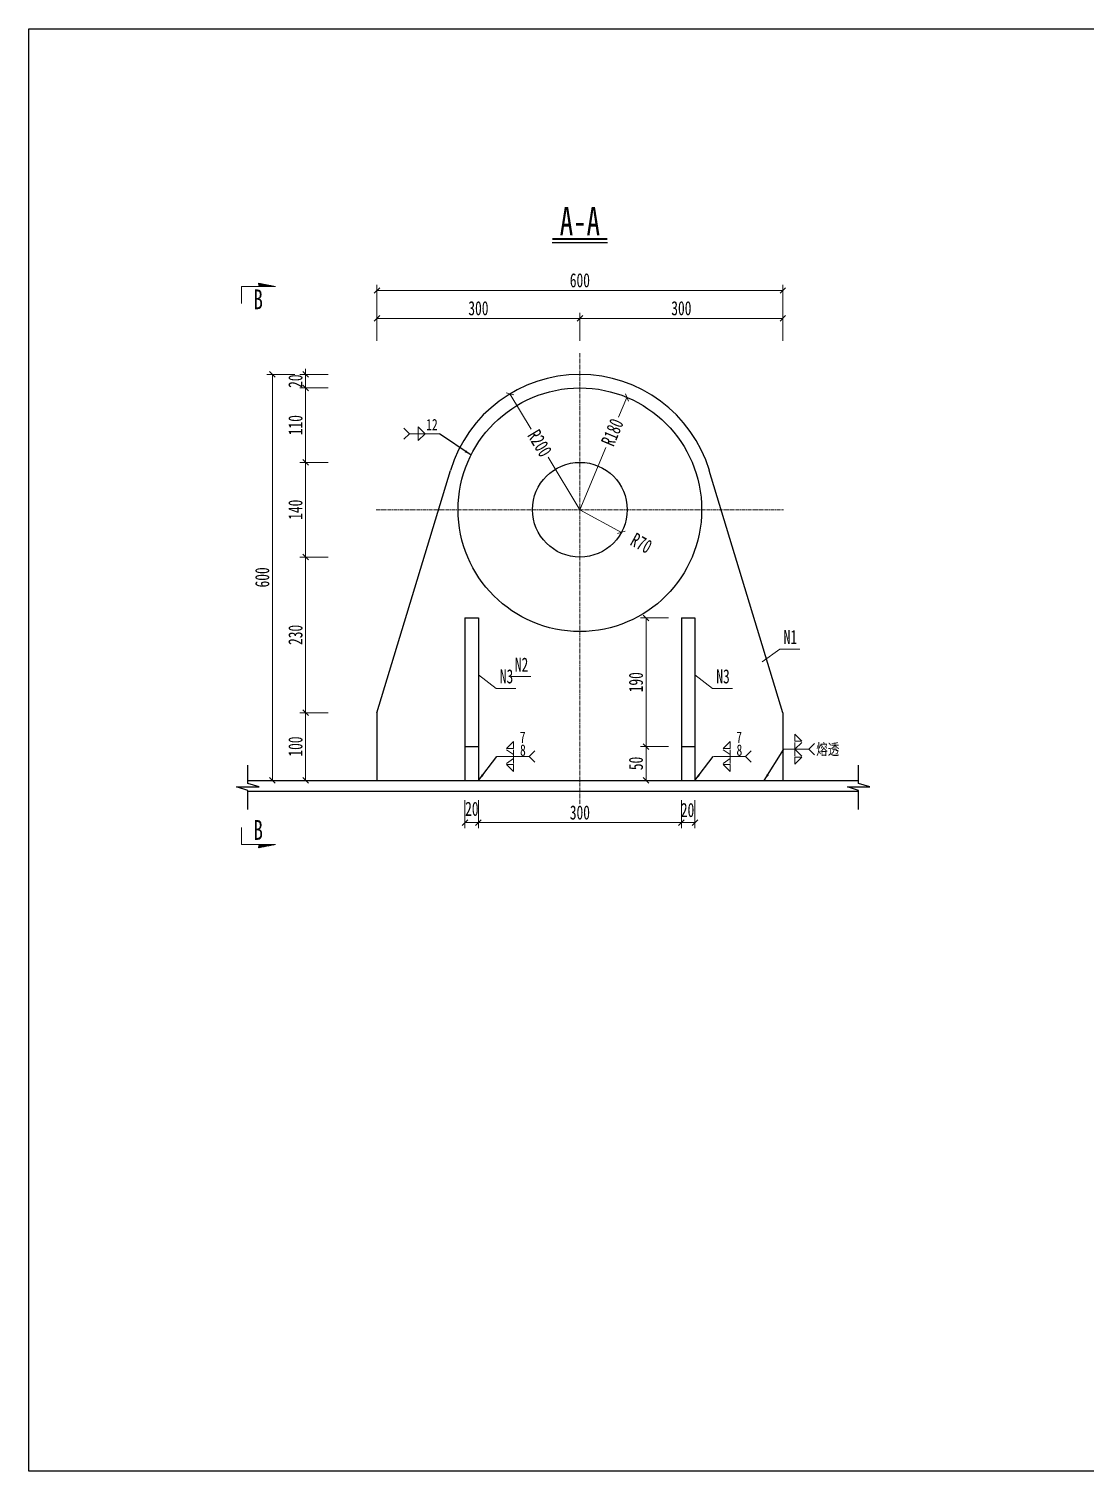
# Model space of a CAD drawing. Header units: millimetres. Extents: x 144887 to 156007, y -97691 to -90952.
# Drawn here: x 144887 to 146448, y -93083 to -90952 of the extents above; entities that cross this region are included whole.
import ezdxf
from ezdxf.enums import TextEntityAlignment as Align

# ---------------------------------------------------------------- set-up
doc = ezdxf.new("R2010")
doc.units = ezdxf.units.MM
doc.linetypes.add('CENTER2', pattern=[28.575, 19.05, -3.175, 3.175, -3.175])
doc.layers.get('Defpoints').update_dxf_attribs({"color": 8})
for name, color, linetype, lineweight in [('Dim', 4, 'Continuous', 15), ('中心线', 2, 'CENTER2', 15), ('文字', 7, 'Continuous', 15), ('标注线及字体', 2, 'Continuous', 15), ('细实线', 4, 'Continuous', 15), ('钢板粗线', 1, 'Continuous', 25)]:
    doc.layers.add(name, color=color, linetype=linetype, lineweight=lineweight)
doc.layers.add('Text', color=4, linetype='Continuous')
doc.styles.add('111', font='', dxfattribs={"width": 0.7})
doc.styles.add('BM_Dim', font='', dxfattribs={"width": 0.85})
doc.styles.add('SMEDI', font='', dxfattribs={"width": 0.75})
doc.styles.get("Standard").update_dxf_attribs({"font": ''})
doc.styles.get('111').set_extended_font_data('仿宋_GB2312')
doc.styles.get('BM_Dim').set_extended_font_data('仿宋_GB2312')
doc.styles.get('SMEDI').set_extended_font_data('仿宋_GB2312')
doc.styles.get('Standard').set_extended_font_data('仿宋_GB2312')
doc.dimstyles.new('200', dxfattribs={"dimscale": 0, "dimtxt": 2.5, "dimasz": 1, "dimexe": 1, "dimexo": 1, "dimgap": 0.6, "dimtad": 1, "dimdec": 0, "dimdsep": 46, "dimtxsty": '111', "dimblk": 'OBLIQUE', "dimcen": 0, "dimclrd": 4, "dimclre": 4, "dimclrt": 4, "dimadec": 1, "dimazin": 2, "dimtfac": 1, "dimtdec": 0, "dimtix": 1, "dimtmove": 2, "dimatfit": 3, "dimfxl": 4, "dimfxlon": 1, "dimtolj": 1, "dimlwd": -1, "dimlwe": -1, "dimarcsym": 0})
doc.dimstyles.new('MSteel_1.0_1.0', dxfattribs={"dimtxt": 3, "dimasz": 1.2, "dimexe": 1, "dimexo": 1, "dimgap": 1, "dimtad": 3, "dimtoh": 1, "dimdec": 0, "dimzin": 0, "dimdsep": 46, "dimtxsty": 'Standard', "dimblk": 'ARCHTICK', "dimcen": 0.09, "dimclrd": 3, "dimclre": 3, "dimadec": 0, "dimazin": 0, "dimtfac": 1, "dimtdec": 4, "dimtofl": 0, "dimtmove": 0, "dimatfit": 3, "dimfxl": 1, "dimtolj": 1, "dimtzin": 0, "dimarcsym": 0})

# ---------------------------------------------------------------- blocks, each defined once
blk = doc.blocks.new('_Oblique')
at = {"color": 0, "linetype": 'ByBlock', "lineweight": -2}
blk.add_line((-0.5, -0.5), (0.5, 0.5), dxfattribs=at)
blk = doc.blocks.new('*D779')
at = {"layer": 'Defpoints', "color": 0}
for p in [(145701.2, -91379.6), (145701.2, -91462.4), (145401.2, -91962.4)]:
    blk.add_point(p, dxfattribs=at)
at = {"layer": '细实线', "color": 4}
for p, q in [((145401.2, -91412.9), (145401.2, -91371.3)), ((145401.2, -91379.6), (145701.2, -91379.6)), ((145701.2, -91412.9), (145701.2, -91371.3))]:
    blk.add_line(p, q, dxfattribs=at)
at = {"layer": '细实线', "color": 4, "xscale": 8.333333333333332, "yscale": 8.333333333333332, "zscale": 8.333333333333332, "rotation": 180}
blk.add_blockref('_Oblique', (145401.2, -91379.6), dxfattribs=at)
at = {"layer": '细实线', "color": 4, "xscale": 8.333333333333332, "yscale": 8.333333333333332, "zscale": 8.333333333333332}
blk.add_blockref('_Oblique', (145701.2, -91379.6), dxfattribs=at)
at = {"layer": '细实线', "color": 4, "insert": (145551.2, -91364.7), "char_height": 20.83, "attachment_point": 5, "style": '111'}
blk.add_mtext('\\A1;300', dxfattribs=at)
blk = doc.blocks.new('*D780')
at = {"layer": 'Defpoints', "color": 0}
for p in [(145701.2, -91379.6), (145701.2, -91462.4), (146001.2, -91962.4)]:
    blk.add_point(p, dxfattribs=at)
at = {"layer": '细实线', "color": 4}
for p, q in [((145701.2, -91412.9), (145701.2, -91371.3)), ((146001.2, -91379.6), (145701.2, -91379.6)), ((146001.2, -91412.9), (146001.2, -91371.3))]:
    blk.add_line(p, q, dxfattribs=at)
at = {"layer": '细实线', "color": 4, "xscale": 8.333333333333332, "yscale": 8.333333333333332, "zscale": 8.333333333333332, "rotation": 180}
blk.add_blockref('_Oblique', (145701.2, -91379.6), dxfattribs=at)
at = {"layer": '细实线', "color": 4, "xscale": 8.333333333333332, "yscale": 8.333333333333332, "zscale": 8.333333333333332}
blk.add_blockref('_Oblique', (146001.2, -91379.6), dxfattribs=at)
at = {"layer": '细实线', "color": 4, "insert": (145851.2, -91364.7), "char_height": 20.83, "attachment_point": 5, "style": '111'}
blk.add_mtext('\\A1;300', dxfattribs=at)
blk = doc.blocks.new('*D781')
at = {"layer": 'Defpoints', "color": 0}
for p in [(146001.2, -91338.4), (145401.2, -91962.4), (146001.2, -91962.4)]:
    blk.add_point(p, dxfattribs=at)
at = {"layer": '细实线', "color": 4}
for p, q in [((145401.2, -91371.7), (145401.2, -91330)), ((145401.2, -91338.4), (146001.2, -91338.4)), ((146001.2, -91371.7), (146001.2, -91330))]:
    blk.add_line(p, q, dxfattribs=at)
at = {"layer": '细实线', "color": 4, "xscale": 8.333333333333332, "yscale": 8.333333333333332, "zscale": 8.333333333333332, "rotation": 180}
blk.add_blockref('_Oblique', (145401.2, -91338.4), dxfattribs=at)
at = {"layer": '细实线', "color": 4, "xscale": 8.333333333333332, "yscale": 8.333333333333332, "zscale": 8.333333333333332}
blk.add_blockref('_Oblique', (146001.2, -91338.4), dxfattribs=at)
at = {"layer": '细实线', "color": 4, "insert": (145701.2, -91323.4), "char_height": 20.83, "attachment_point": 5, "style": '111'}
blk.add_mtext('\\A1;600', dxfattribs=at)
blk = doc.blocks.new('*D782')
at = {"layer": 'Defpoints', "color": 0}
for p in [(145701.2, -91462.4), (145295.7, -91482.4), (145701.2, -91482.4)]:
    blk.add_point(p, dxfattribs=at)
at = {"layer": '细实线', "color": 4}
for p, q in [((145329.1, -91462.4), (145287.4, -91462.4)), ((145295.7, -91462.4), (145295.7, -91454.1)), ((145295.7, -91462.4), (145295.7, -91482.4)), ((145329.1, -91482.4), (145287.4, -91482.4)), ((145295.7, -91482.4), (145295.7, -91490.8))]:
    blk.add_line(p, q, dxfattribs=at)
at = {"layer": '细实线', "color": 4, "xscale": 8.333333333333332, "yscale": 8.333333333333332, "zscale": 8.333333333333332}
for p, rotation in [((145295.7, -91462.4), 270), ((145295.7, -91482.4), 90)]:
    blk.add_blockref('_Oblique', p, dxfattribs=dict(at, rotation=rotation))
at = {"layer": '细实线', "color": 4, "insert": (145280.8, -91472.4), "char_height": 20.83, "attachment_point": 5, "rotation": 90, "style": '111'}
blk.add_mtext('\\A1;20', dxfattribs=at)
blk = doc.blocks.new('*D783')
at = {"layer": 'Defpoints', "color": 0}
for p in [(145701.2, -91482.4), (145295.7, -91592.4), (145701.2, -91592.4)]:
    blk.add_point(p, dxfattribs=at)
at = {"layer": '细实线', "color": 4}
for p, q in [((145329.1, -91482.4), (145287.4, -91482.4)), ((145295.7, -91482.4), (145295.7, -91592.4)), ((145329.1, -91592.4), (145287.4, -91592.4))]:
    blk.add_line(p, q, dxfattribs=at)
at = {"layer": '细实线', "color": 4, "xscale": 8.333333333333332, "yscale": 8.333333333333332, "zscale": 8.333333333333332}
for p, rotation in [((145295.7, -91482.4), 90), ((145295.7, -91592.4), 270)]:
    blk.add_blockref('_Oblique', p, dxfattribs=dict(at, rotation=rotation))
at = {"layer": '细实线', "color": 4, "insert": (145280.8, -91537.4), "char_height": 20.83, "attachment_point": 5, "rotation": 90, "style": '111'}
blk.add_mtext('\\A1;110', dxfattribs=at)
blk = doc.blocks.new('*D784')
at = {"layer": 'Defpoints', "color": 0}
for p in [(145701.2, -91592.4), (145295.7, -91732.4), (145701.2, -91732.4)]:
    blk.add_point(p, dxfattribs=at)
at = {"layer": '细实线', "color": 4}
for p, q in [((145329.1, -91592.4), (145287.4, -91592.4)), ((145295.7, -91592.4), (145295.7, -91732.4)), ((145329.1, -91732.4), (145287.4, -91732.4))]:
    blk.add_line(p, q, dxfattribs=at)
at = {"layer": '细实线', "color": 4, "xscale": 8.333333333333332, "yscale": 8.333333333333332, "zscale": 8.333333333333332}
for p, rotation in [((145295.7, -91592.4), 90), ((145295.7, -91732.4), 270)]:
    blk.add_blockref('_Oblique', p, dxfattribs=dict(at, rotation=rotation))
at = {"layer": '细实线', "color": 4, "insert": (145280.8, -91662.4), "char_height": 20.83, "attachment_point": 5, "rotation": 90, "style": '111'}
blk.add_mtext('\\A1;140', dxfattribs=at)
blk = doc.blocks.new('*D785')
at = {"layer": 'Defpoints', "color": 0}
for p in [(145701.2, -91732.4), (145295.7, -91962.4), (145401.2, -91962.4)]:
    blk.add_point(p, dxfattribs=at)
at = {"layer": '细实线', "color": 4}
for p, q in [((145329.1, -91732.4), (145287.4, -91732.4)), ((145295.7, -91732.4), (145295.7, -91962.4)), ((145329.1, -91962.4), (145287.4, -91962.4))]:
    blk.add_line(p, q, dxfattribs=at)
at = {"layer": '细实线', "color": 4, "xscale": 8.333333333333332, "yscale": 8.333333333333332, "zscale": 8.333333333333332}
for p, rotation in [((145295.7, -91732.4), 90), ((145295.7, -91962.4), 270)]:
    blk.add_blockref('_Oblique', p, dxfattribs=dict(at, rotation=rotation))
at = {"layer": '细实线', "color": 4, "insert": (145280.8, -91847.4), "char_height": 20.83, "attachment_point": 5, "rotation": 90, "style": '111'}
blk.add_mtext('\\A1;230', dxfattribs=at)
blk = doc.blocks.new('*D786')
at = {"layer": 'Defpoints', "color": 0}
for p in [(145401.2, -91962.4), (145295.7, -92062.4), (145401.2, -92062.4)]:
    blk.add_point(p, dxfattribs=at)
at = {"layer": '细实线', "color": 4}
for p, q in [((145329.1, -91962.4), (145287.4, -91962.4)), ((145295.7, -91962.4), (145295.7, -92062.4)), ((145329.1, -92062.4), (145287.4, -92062.4))]:
    blk.add_line(p, q, dxfattribs=at)
at = {"layer": '细实线', "color": 4, "xscale": 8.333333333333332, "yscale": 8.333333333333332, "zscale": 8.333333333333332}
for p, rotation in [((145295.7, -91962.4), 90), ((145295.7, -92062.4), 270)]:
    blk.add_blockref('_Oblique', p, dxfattribs=dict(at, rotation=rotation))
at = {"layer": '细实线', "color": 4, "insert": (145280.8, -92012.4), "char_height": 20.83, "attachment_point": 5, "rotation": 90, "style": '111'}
blk.add_mtext('\\A1;100', dxfattribs=at)
blk = doc.blocks.new('*D787')
at = {"layer": 'Defpoints', "color": 0}
for p in [(145246.6, -91462.4), (145701.2, -91462.4), (145401.2, -92062.4)]:
    blk.add_point(p, dxfattribs=at)
at = {"layer": '细实线', "color": 4}
for p, q in [((145279.9, -91462.4), (145238.3, -91462.4)), ((145246.6, -92062.4), (145246.6, -91462.4)), ((145279.9, -92062.4), (145238.3, -92062.4))]:
    blk.add_line(p, q, dxfattribs=at)
at = {"layer": '细实线', "color": 4, "xscale": 8.333333333333332, "yscale": 8.333333333333332, "zscale": 8.333333333333332}
for p, rotation in [((145246.6, -91462.4), 90), ((145246.6, -92062.4), 270)]:
    blk.add_blockref('_Oblique', p, dxfattribs=dict(at, rotation=rotation))
at = {"layer": '细实线', "color": 4, "insert": (145231.7, -91762.4), "char_height": 20.83, "attachment_point": 5, "rotation": 90, "style": '111'}
blk.add_mtext('\\A1;600', dxfattribs=at)
blk = doc.blocks.new('*D788')
at = {"layer": 'Defpoints', "color": 0}
for p in [(145851.2, -91822.4), (145799, -92012.4), (145851.2, -92012.4)]:
    blk.add_point(p, dxfattribs=at)
at = {"layer": '细实线', "color": 4}
for p, q in [((145832.3, -91822.4), (145790.6, -91822.4)), ((145799, -91822.4), (145799, -92012.4)), ((145832.3, -92012.4), (145790.6, -92012.4))]:
    blk.add_line(p, q, dxfattribs=at)
at = {"layer": '细实线', "color": 4, "xscale": 8.333333333333332, "yscale": 8.333333333333332, "zscale": 8.333333333333332}
for p, rotation in [((145799, -91822.4), 90), ((145799, -92012.4), 270)]:
    blk.add_blockref('_Oblique', p, dxfattribs=dict(at, rotation=rotation))
at = {"layer": '细实线', "color": 4, "insert": (145784.1, -91917.4), "char_height": 20.83, "attachment_point": 5, "rotation": 90, "style": '111'}
blk.add_mtext('\\A1;190', dxfattribs=at)
blk = doc.blocks.new('*D789')
at = {"layer": 'Defpoints', "color": 0}
for p in [(145851.2, -92012.4), (145799, -92062.4), (145851.2, -92062.4)]:
    blk.add_point(p, dxfattribs=at)
at = {"layer": '细实线', "color": 4}
for p, q in [((145832.3, -92012.4), (145790.6, -92012.4)), ((145799, -92012.4), (145799, -92062.4)), ((145832.3, -92062.4), (145790.6, -92062.4))]:
    blk.add_line(p, q, dxfattribs=at)
at = {"layer": '细实线', "color": 4, "xscale": 8.333333333333332, "yscale": 8.333333333333332, "zscale": 8.333333333333332}
for p, rotation in [((145799, -92012.4), 90), ((145799, -92062.4), 270)]:
    blk.add_blockref('_Oblique', p, dxfattribs=dict(at, rotation=rotation))
at = {"layer": '细实线', "color": 4, "insert": (145784.1, -92037.4), "char_height": 20.83, "attachment_point": 5, "rotation": 90, "style": '111'}
blk.add_mtext('\\A1;50', dxfattribs=at)
blk = doc.blocks.new('*D790')
at = {"layer": 'Defpoints', "color": 0}
for p in [(145551.2, -92062.4), (145851.2, -92062.4), (145851.2, -92124.9)]:
    blk.add_point(p, dxfattribs=at)
at = {"layer": '细实线', "color": 4}
for p, q in [((145551.2, -92091.5), (145551.2, -92133.2)), ((145851.2, -92091.5), (145851.2, -92133.2)), ((145551.2, -92124.9), (145851.2, -92124.9))]:
    blk.add_line(p, q, dxfattribs=at)
at = {"layer": '细实线', "color": 4, "xscale": 8.333333333333332, "yscale": 8.333333333333332, "zscale": 8.333333333333332, "rotation": 180}
blk.add_blockref('_Oblique', (145551.2, -92124.9), dxfattribs=at)
at = {"layer": '细实线', "color": 4, "xscale": 8.333333333333332, "yscale": 8.333333333333332, "zscale": 8.333333333333332}
blk.add_blockref('_Oblique', (145851.2, -92124.9), dxfattribs=at)
at = {"layer": '细实线', "color": 4, "insert": (145701.2, -92110), "char_height": 20.83, "attachment_point": 5, "style": '111'}
blk.add_mtext('\\A1;300', dxfattribs=at)
blk = doc.blocks.new('*D791')
at = {"layer": 'Defpoints', "color": 0}
for p in [(145531.2, -92062.4), (145551.2, -92062.4), (145551.2, -92124.9)]:
    blk.add_point(p, dxfattribs=at)
at = {"layer": '细实线', "color": 4}
for p, q in [((145531.2, -92091.5), (145531.2, -92133.2)), ((145551.2, -92091.5), (145551.2, -92133.2)), ((145531.2, -92124.9), (145551.2, -92124.9))]:
    blk.add_line(p, q, dxfattribs=at)
at = {"layer": '细实线', "color": 4, "xscale": 8.333333333333332, "yscale": 8.333333333333332, "zscale": 8.333333333333332, "rotation": 180}
blk.add_blockref('_Oblique', (145531.2, -92124.9), dxfattribs=at)
at = {"layer": '细实线', "color": 4, "xscale": 8.333333333333332, "yscale": 8.333333333333332, "zscale": 8.333333333333332}
blk.add_blockref('_Oblique', (145551.2, -92124.9), dxfattribs=at)
at = {"layer": '细实线', "color": 4, "insert": (145541.5, -92104.6), "char_height": 20.83, "attachment_point": 5, "style": '111'}
blk.add_mtext('\\A1;20', dxfattribs=at)
blk = doc.blocks.new('*D792')
at = {"layer": 'Defpoints', "color": 0}
for p in [(145851.2, -92062.4), (145871.2, -92062.4), (145871.2, -92124.9)]:
    blk.add_point(p, dxfattribs=at)
at = {"layer": '细实线', "color": 4}
for p, q in [((145851.2, -92091.5), (145851.2, -92133.2)), ((145871.2, -92091.5), (145871.2, -92133.2)), ((145851.2, -92124.9), (145871.2, -92124.9))]:
    blk.add_line(p, q, dxfattribs=at)
at = {"layer": '细实线', "color": 4, "xscale": 8.333333333333332, "yscale": 8.333333333333332, "zscale": 8.333333333333332, "rotation": 180}
blk.add_blockref('_Oblique', (145851.2, -92124.9), dxfattribs=at)
at = {"layer": '细实线', "color": 4, "xscale": 8.333333333333332, "yscale": 8.333333333333332, "zscale": 8.333333333333332}
blk.add_blockref('_Oblique', (145871.2, -92124.9), dxfattribs=at)
at = {"layer": '细实线', "color": 4, "insert": (145860.4, -92106.3), "char_height": 20.83, "attachment_point": 5, "style": '111'}
blk.add_mtext('\\A1;20', dxfattribs=at)
blk = doc.blocks.new('*D793')
at = {"layer": 'Defpoints', "color": 0}
for p in [(145597.8, -91491.2), (145701.2, -91662.4)]:
    blk.add_point(p, dxfattribs=at)
at = {"layer": '细实线', "color": 4}
for p, q in [((145629.4, -91543.5), (145597.8, -91491.2)), ((145654.4, -91584.9), (145701.2, -91662.4))]:
    blk.add_line(p, q, dxfattribs=at)
at = {"layer": '细实线', "color": 4, "xscale": 8.333333333333332, "yscale": 8.333333333333332, "zscale": 8.333333333333332, "rotation": 121.103141992632}
blk.add_blockref('_Oblique', (145597.8, -91491.2), dxfattribs=at)
at = {"layer": '细实线', "color": 4, "insert": (145641.9, -91564.2), "char_height": 20.83, "attachment_point": 5, "rotation": 301.1031, "style": '111'}
blk.add_mtext('\\A1;R200', dxfattribs=at)
blk = doc.blocks.new('*D794')
at = {"layer": 'Defpoints', "color": 0}
for p in [(145770.8, -91496.4), (145701.2, -91662.4)]:
    blk.add_point(p, dxfattribs=at)
at = {"layer": '细实线', "color": 4}
for p, q in [((145758.5, -91525.7), (145770.8, -91496.4)), ((145739.8, -91570.3), (145701.2, -91662.4))]:
    blk.add_line(p, q, dxfattribs=at)
at = {"layer": '细实线', "color": 4, "xscale": 8.333333333333332, "yscale": 8.333333333333332, "zscale": 8.333333333333332, "rotation": 67.2408725067901}
blk.add_blockref('_Oblique', (145770.8, -91496.4), dxfattribs=at)
at = {"layer": '细实线', "color": 4, "insert": (145749.2, -91548), "char_height": 20.83, "attachment_point": 5, "rotation": 67.2409, "style": '111'}
blk.add_mtext('\\A1;R180', dxfattribs=at)
blk = doc.blocks.new('*D795')
at = {"layer": 'Defpoints', "color": 0}
for p in [(145701.2, -91662.4), (145762.6, -91695.9)]:
    blk.add_point(p, dxfattribs=at)
at = {"layer": '细实线', "color": 4}
for p, q in [((145762.6, -91695.9), (145701.2, -91662.4)), ((145701.2, -91662.4), (145762.6, -91695.9))]:
    blk.add_line(p, q, dxfattribs=at)
at = {"layer": '细实线', "color": 4, "xscale": 8.333333333333332, "yscale": 8.333333333333332, "zscale": 8.333333333333332, "rotation": 331.4424773005495}
blk.add_blockref('_Oblique', (145762.6, -91695.9), dxfattribs=at)
at = {"layer": '细实线', "color": 4, "insert": (145792.1, -91711.9), "char_height": 20.83, "attachment_point": 5, "rotation": 331.4425, "style": '111'}
blk.add_mtext('\\A1;R70', dxfattribs=at)
blk = doc.blocks.new('剖面箭头')
at = {"ltscale": 10}
h = blk.add_hatch(dxfattribs=at)
h.set_pattern_fill('ANSI31', color=2, style=0)
h.set_pattern_definition([(45, (-182.99888, -777.8594), (-0.088388348, 0.088388348), [])])
h.paths.add_polyline_path([(6, -3), (3.15, -3), (3, -3.6)])
at = {"color": 3, "ltscale": 10}
blk.add_line((0, 0), (0, -3), dxfattribs=at)
at = {"color": 2, "ltscale": 10}
for p, q in [((0, -3), (6, -3)), ((6, -3), (3, -3.6)), ((3, -3.6), (3.15, -3))]:
    blk.add_line(p, q, dxfattribs=at)
blk = doc.blocks.new('全融透1')
at = {"layer": 'Dim'}
blk.add_line((0, 0), (4.48, 0), dxfattribs=at)
for points in [[(2, 2.65), (2, 1.41), (3.23, 1.41)], [(2, -2.65), (2, -1.41), (3.23, -1.41)]]:
    blk.add_lwpolyline(points, close=True, dxfattribs=at)
for points in [[(3.23, 1.21), (2, 0), (2, 1.21)], [(3.23, -1.21), (2, 0), (2, -1.21)], [(5.48, 1), (4.48, 0), (5.48, -1)]]:
    blk.add_lwpolyline(points, dxfattribs=at)
at = {"layer": 'Text', "style": 'SMEDI', "width": 0.75}
blk.add_text('熔透', height=2, dxfattribs=at).set_placement((5.77, 0), align=Align.MIDDLE_LEFT)
blk = doc.blocks.new('_ArchTick')
at = {"color": 0, "linetype": 'ByBlock', "const_width": 0.15}
blk.add_lwpolyline([(-0.5, -0.5), (0.5, 0.5)], dxfattribs=at)
blk = doc.blocks.new('半融透1')
at = {"layer": 'Dim'}
for p, q in [((0.03, 0), (5.74, 0)), ((2.98, 0.34), (1.75, 1.21)), ((2.98, -0.34), (1.75, -1.21))]:
    blk.add_line(p, q, dxfattribs=at)
for points in [[(1.75, 1.41), (2.98, 1.41), (2.98, 2.65)], [(1.75, -1.41), (2.98, -1.41), (2.98, -2.65)]]:
    blk.add_lwpolyline(points, close=True, dxfattribs=at)
for points in [[(2.98, -1.21), (2.98, 0), (2.98, 1.21)], [(6.74, -1), (5.74, 0), (6.74, 1)]]:
    blk.add_lwpolyline(points, dxfattribs=at)
at = {"layer": 'Text', "style": 'SMEDI', "width": 0.75}
blk.add_text('7', height=2, dxfattribs=at).set_placement((4.09, 3.42), align=Align.MIDDLE_LEFT)
blk = doc.blocks.new('角焊缝1')
at = {"layer": 'Dim'}
blk.add_line((-3101.17, 370.22), (-3106.48, 370.22), dxfattribs=at)
blk.add_lwpolyline([(-3107.48, 369.22), (-3106.48, 370.22), (-3107.48, 371.22)], dxfattribs=at)
blk.add_lwpolyline([(-3104.91, 371.45), (-3104.91, 368.99), (-3103.68, 370.22)], close=True, dxfattribs=at)

msp = doc.modelspace()

# ---------------------------------------------------------------- linework, layer by layer
msp.add_line((145660.3, -91267.5), (145742, -91267.5))
at = {"const_width": 3}
msp.add_lwpolyline([(145660.3, -91262.5), (145742, -91262.5)], dxfattribs=at)
for points in [[(145210.5, -92105.7), (145210.5, -92077.2), (145193.8, -92072.2), (145227.1, -92072.2), (145210.5, -92067.2), (145210.5, -92060.6), (145210.5, -92040.1)], [(146113.3, -92105.7), (146113.3, -92077.2), (146096.7, -92072.2), (146130, -92072.2), (146113.3, -92067.2), (146113.3, -92060.6), (146113.3, -92040.1)]]:
    msp.add_lwpolyline(points)
at = {"layer": 'Defpoints'}
msp.add_lwpolyline([(144886.6, -90951.7), (148095, -90951.7), (148095, -93083.4), (144886.6, -93083.4)], close=True, dxfattribs=at)
at = {"layer": '中心线', "ltscale": 0.3}
for p, q in [((145701.2, -91431.2), (145701.2, -92098.3)), ((145400.1, -91662.4), (146002.2, -91662.4))]:
    msp.add_line(p, q, dxfattribs=at)
at = {"layer": '细实线'}
for p, q in [((145996.9, -91868.3), (145970.8, -91887.1)), ((145996.9, -91868.3), (146026.1, -91868.3)), ((145577.4, -91926.4), (145551.2, -91906.3)), ((145599.6, -91909), (145628.8, -91909)), ((145897.4, -91926.4), (145871.2, -91906.3)), ((145577.4, -91926.4), (145606.6, -91926.4)), ((145897.4, -91926.4), (145926.6, -91926.4))]:
    msp.add_line(p, q, dxfattribs=at)
at = {"layer": '钢板粗线'}
for p, q in [((145401.2, -91962.4), (145509.8, -91604.4)), ((146001.2, -91962.4), (145892.5, -91604.4)), ((145531.2, -91822.4), (145551.2, -91822.4)), ((145531.2, -91822.4), (145531.2, -92062.4)), ((145551.2, -91822.4), (145551.2, -92062.4)), ((145851.2, -91822.4), (145851.2, -92062.4)), ((145851.2, -91822.4), (145871.2, -91822.4)), ((145871.2, -91822.4), (145871.2, -92062.4)), ((145401.2, -91962.4), (145401.2, -92062.4)), ((146001.2, -91962.4), (146001.2, -92062.4)), ((145531.2, -92012.4), (145551.2, -92012.4)), ((145851.2, -92012.4), (145871.2, -92012.4)), ((145210.5, -92062.4), (146113.3, -92062.4)), ((145210.5, -92078.4), (146113.3, -92078.4))]:
    msp.add_line(p, q, dxfattribs=at)
for radius in [180, 70]:
    msp.add_circle((145701.2, -91662.4), radius, dxfattribs=at)
msp.add_arc((145701.2, -91662.4), 200, 16.8745, 163.1255, dxfattribs=at)

# ---------------------------------------------------------------- block references
at = {"layer": 'Dim', "yscale": 8.333333333333332, "zscale": 8.333333333333332}
for p, xscale, rotation in [((145201.1, -91357.7), -8.333333333333332, 180.0000000000262), ((145201.1, -92132.2), 8.333333333333332, 359.9999999999738)]:
    msp.add_blockref('剖面箭头', p, dxfattribs=dict(at, xscale=xscale, rotation=rotation))
at = {"layer": '细实线', "xscale": 8.333333333333332, "yscale": 8.333333333333332, "zscale": 8.333333333333332}
for name, p in [('角焊缝1', (171336.6, -94635.2)), ('半融透1', (145578.3, -92027.2)), ('半融透1', (145898.3, -92027.2)), ('全融透1', (146002.5, -92016.4))]:
    msp.add_blockref(name, p, dxfattribs=at)

# ---------------------------------------------------------------- texts
at = {"layer": 'Text', "style": 'SMEDI', "width": 0.75}
for s, height, p in [('12', 16.67, (145474, -91536.6)), ('8', 16.7, (145612.7, -92017.7)), ('8', 16.7, (145932.7, -92017.7))]:
    msp.add_text(s, height=height, dxfattribs=at).set_placement(p, align=Align.MIDDLE_LEFT)
at = {"layer": '文字', "style": 'BM_Dim', "width": 0.7}
for p in [(145225.7, -91366.1), (145225.7, -92150.3)]:
    msp.add_text('B', height=29.2, dxfattribs=at).set_placement(p, align=Align.CENTER)
for s, p in [('N1', (146012.3, -91867.2)), ('N2', (145615, -91908)), ('N3', (145592.8, -91925.3)), ('N3', (145912.8, -91925.3))]:
    msp.add_text(s, height=20.83, dxfattribs=at).set_placement(p, align=Align.BOTTOM_CENTER)
at = {"layer": '标注线及字体', "style": '111', "width": 0.7}
msp.add_text('A-A', height=41.67, dxfattribs=at).set_placement((145701.2, -91235.8), align=Align.MIDDLE)

# ---------------------------------------------------------------- dimensions: what is measured, and where the dimension line sits
at = {"layer": '细实线'}
for base, p1, p2, picture, middle in [((146001.2, -91338.4), (145401.2, -91962.4), (146001.2, -91962.4), '*D781', (145701.2, -91323.4)), ((145701.2, -91379.6), (145401.2, -91962.4), (145701.2, -91462.4), '*D779', (145551.2, -91364.7)), ((145851.2, -92124.9), (145551.2, -92062.4), (145851.2, -92062.4), '*D790', (145701.2, -92110))]:
    dim = msp.add_linear_dim(base=base, p1=p1, p2=p2, dimstyle='200', override={"dimscale": 8.333333}, dxfattribs=at)
    dim.commit()
    dim.dimension.update_dxf_attribs({"geometry": picture, "text_midpoint": middle})
for base, p1, p2, angle, picture, middle in [((145701.2, -91379.6), (146001.2, -91962.4), (145701.2, -91462.4), 180, '*D780', (145851.2, -91364.7)), ((145246.6, -91462.4), (145401.2, -92062.4), (145701.2, -91462.4), 90, '*D787', (145231.7, -91762.4)), ((145295.7, -91482.4), (145701.2, -91462.4), (145701.2, -91482.4), 90, '*D782', (145280.8, -91472.4)), ((145295.7, -91592.4), (145701.2, -91482.4), (145701.2, -91592.4), 90, '*D783', (145280.8, -91537.4)), ((145295.7, -91732.4), (145701.2, -91592.4), (145701.2, -91732.4), 90, '*D784', (145280.8, -91662.4)), ((145295.7, -91962.4), (145701.2, -91732.4), (145401.2, -91962.4), 90, '*D785', (145280.8, -91847.4)), ((145799, -92012.4), (145851.2, -91822.4), (145851.2, -92012.4), 90, '*D788', (145784.1, -91917.4)), ((145295.7, -92062.4), (145401.2, -91962.4), (145401.2, -92062.4), 90, '*D786', (145280.8, -92012.4)), ((145799, -92062.4), (145851.2, -92012.4), (145851.2, -92062.4), 90, '*D789', (145784.1, -92037.4))]:
    dim = msp.add_linear_dim(base=base, p1=p1, p2=p2, angle=angle, dimstyle='200', override={"dimscale": 8.333333}, dxfattribs=at)
    dim.commit()
    dim.dimension.update_dxf_attribs({"geometry": picture, "text_midpoint": middle})
for mpoint, picture, middle in [((145597.8, -91491.2), '*D793', (145641.9, -91564.2)), ((145770.8, -91496.4), '*D794', (145749.2, -91548)), ((145762.6, -91695.9), '*D795', (145792.1, -91711.9))]:
    dim = msp.add_radius_dim(center=(145701.2, -91662.4), mpoint=mpoint, dimstyle='200', override={"dimscale": 8.333333}, dxfattribs=at)
    dim.commit()
    dim.dimension.update_dxf_attribs({"geometry": picture, "text_midpoint": middle, "dimtype": 164})
for base, p1, p2, picture, middle in [((145551.2, -92124.9), (145531.2, -92062.4), (145551.2, -92062.4), '*D791', (145541.5, -92104.6)), ((145871.2, -92124.9), (145851.2, -92062.4), (145871.2, -92062.4), '*D792', (145860.4, -92106.3))]:
    dim = msp.add_linear_dim(base=base, p1=p1, p2=p2, dimstyle='200', override={"dimscale": 8.333333}, dxfattribs=at)
    dim.commit()
    dim.dimension.update_dxf_attribs({"geometry": picture, "text_midpoint": middle, "dimtype": 160})

# ---------------------------------------------------------------- leaders
at = {"layer": 'Dim'}
for points in [[(145540.3, -91581.6), (145493.5, -91550)], [(145973.7, -92062.4), (146002.5, -92016.4)], [(145551.2, -92062.4), (145578.3, -92027.2)], [(145871.2, -92062.4), (145898.3, -92027.2)]]:
    msp.add_leader(points, dimstyle='MSteel_1.0_1.0', override={"dimscale": 8.333333, "dimclrd": 8}, dxfattribs=at)

doc.saveas('drawing.dxf')
